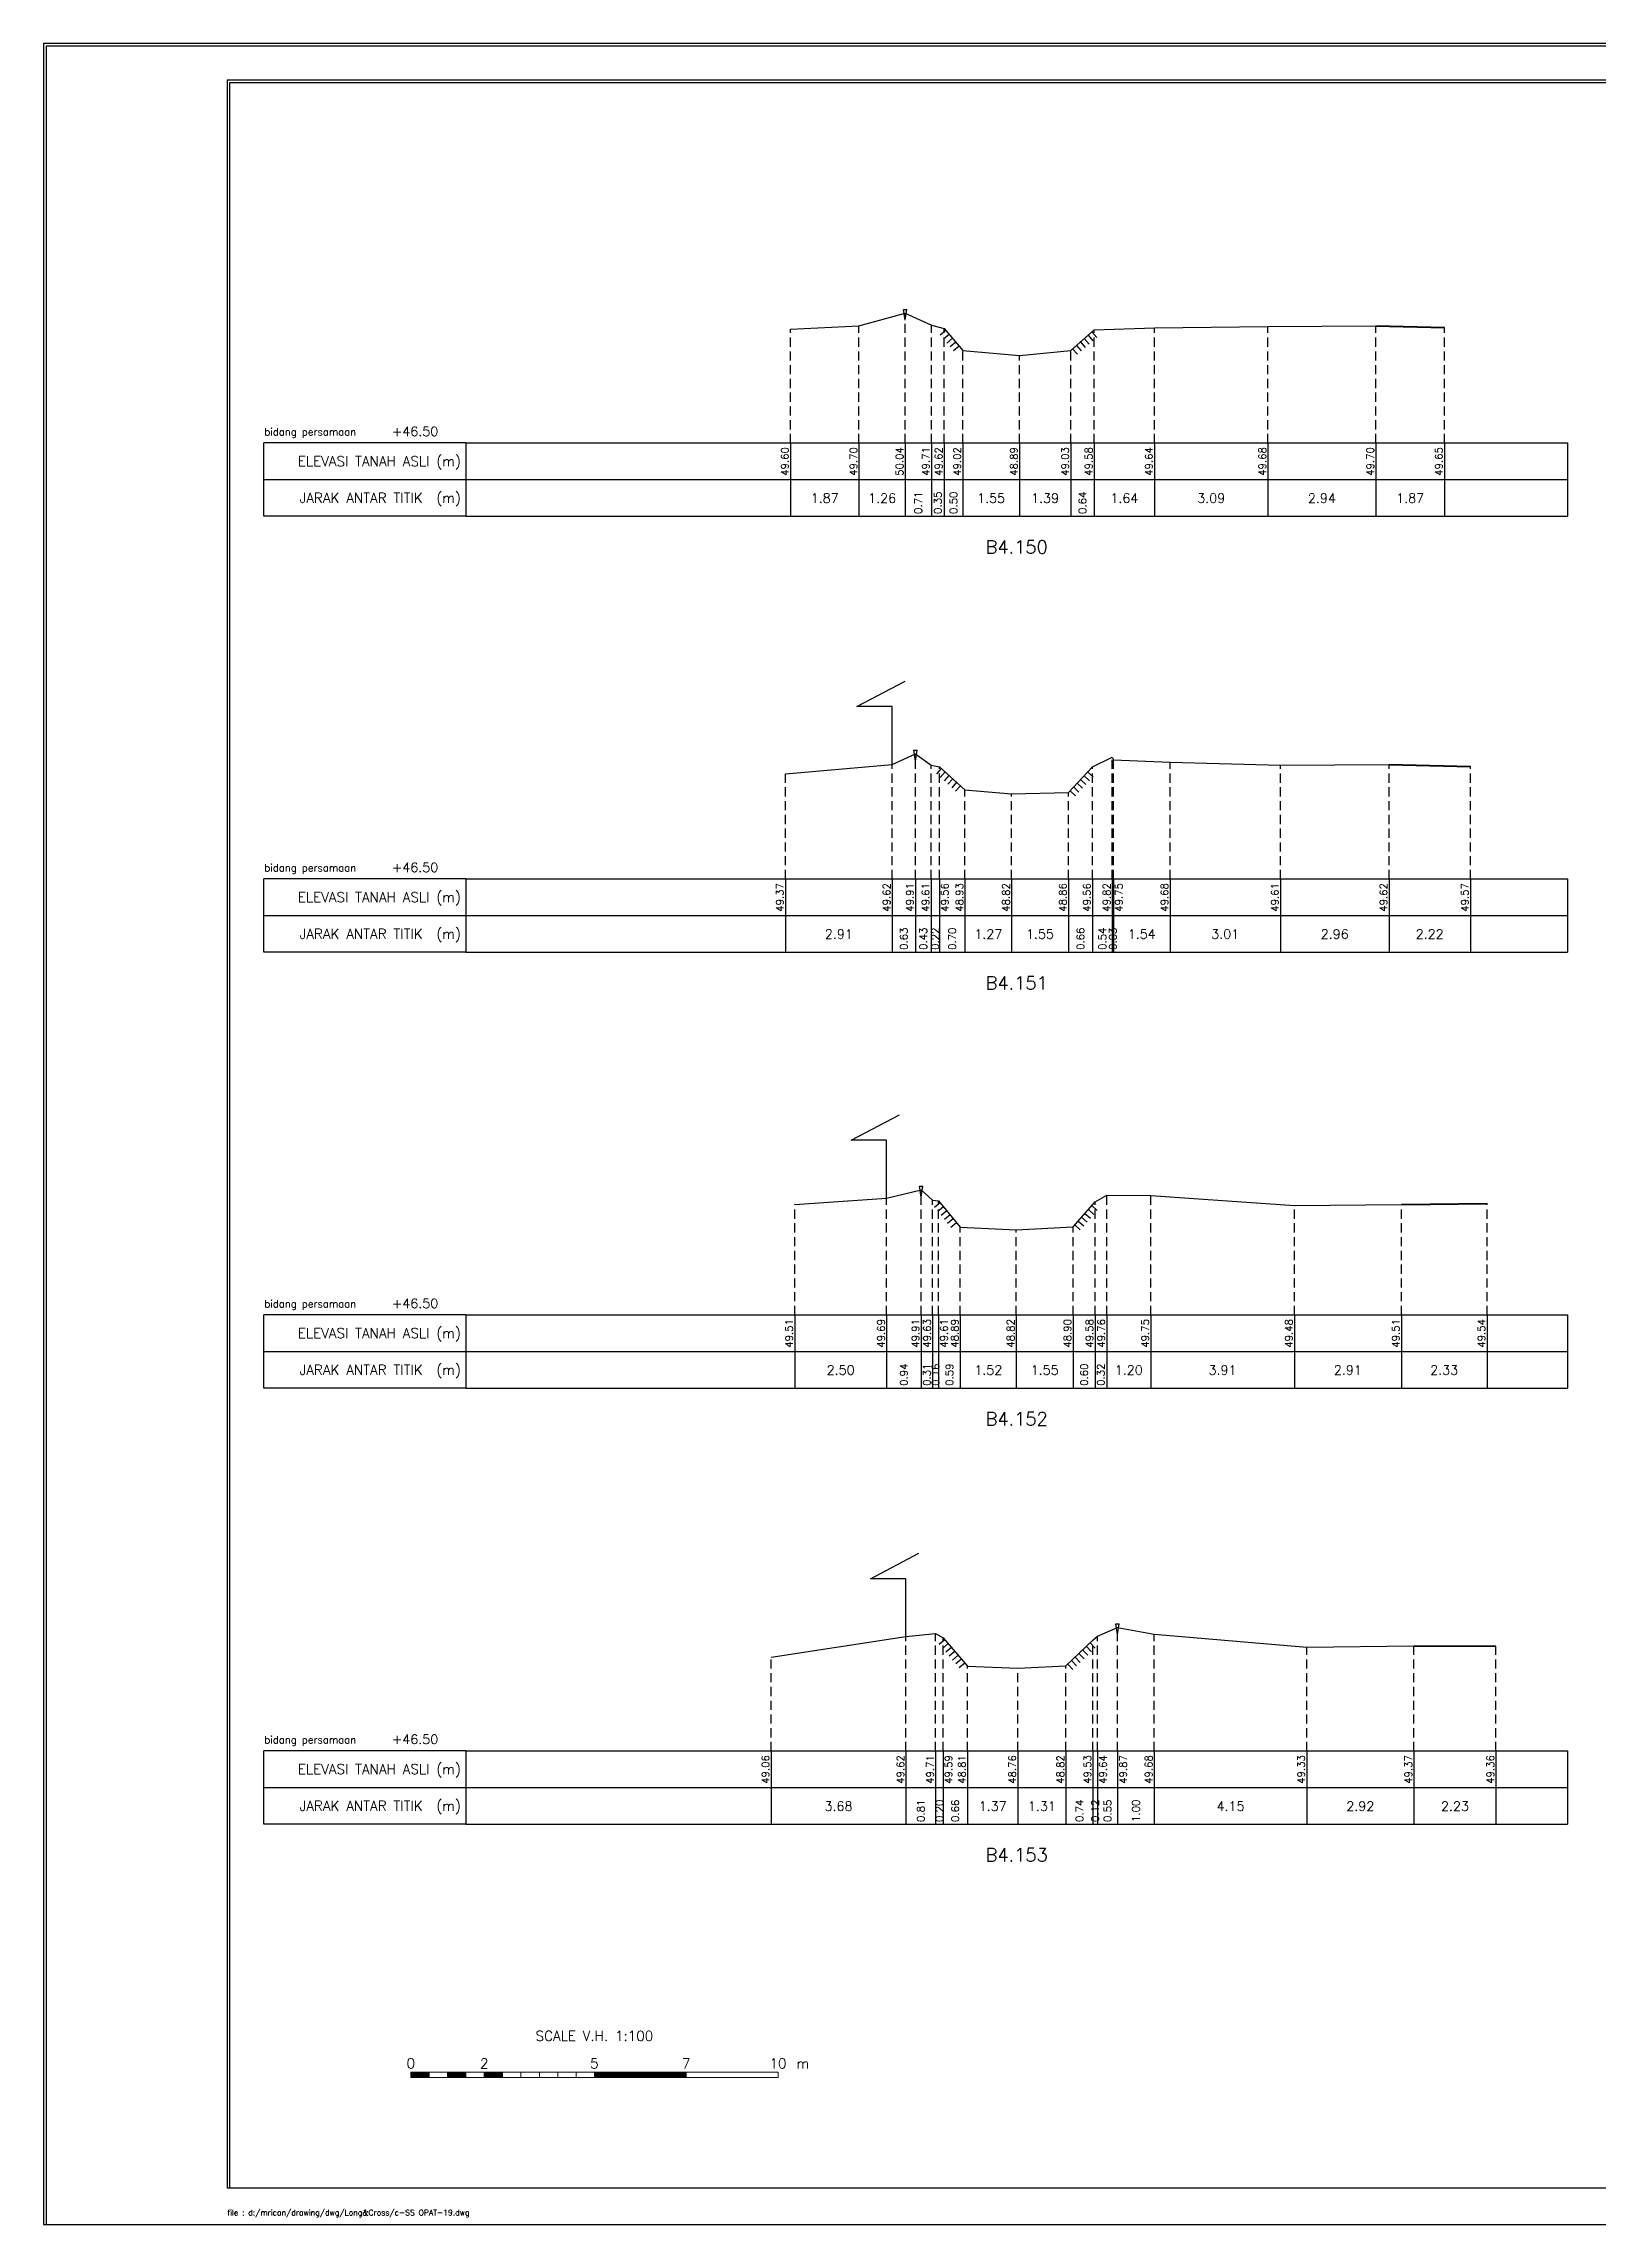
# Model space of a CAD drawing. Header units: inches. Extents: x -11 to 3175, y -842 to -783.
# Drawn here: x 1543 to 1585.3, y -842 to -782.6 of the extents above; entities that cross this region are included whole.
import ezdxf
from ezdxf.enums import TextEntityAlignment as Align

# ---------------------------------------------------------------- set-up
doc = ezdxf.new("R2010")
doc.units = ezdxf.units.IN
doc.header["$MEASUREMENT"] = 0
doc.linetypes.add('DASHED2', pattern=[0.375, 0.25, -0.125])
doc.layers.add('KOP', color=7, linetype='Continuous')
doc.layers.add('pelengkap', color=7, linetype='Continuous')
doc.styles.add('ARIAL', font='arial.ttf')
doc.styles.add('battang01', font='arial.ttf')
doc.styles.add('L100', font='simplex.shx', dxfattribs={"height": 0.254})
doc.styles.add('L140', font='simplex.shx', dxfattribs={"height": 0.356})
doc.styles.add('L60', font='simplex.shx', dxfattribs={"height": 0.152})
doc.styles.add('L80', font='simplex.shx', dxfattribs={"height": 0.203})
doc.styles.add('ROMANS-N', font='ROMANS.SHX', dxfattribs={"width": 0.8})
doc.styles.add('SONDU', font='arial.ttf')
doc.styles.get("Standard").update_dxf_attribs({"font": 'simplex.shx'})
doc.styles.add('STYLE1', font='arial.ttf', dxfattribs={"height": 0.2})

# ---------------------------------------------------------------- blocks, each defined once
blk = doc.blocks.new('kop')
at = {"layer": 'KOP'}
h = blk.add_hatch(color=3, dxfattribs=at)
h.paths.add_polyline_path([(609.87, 69.8), (591.81, 69.8), (591.81, 51.91), (609.87, 51.91)])
h.paths.add_polyline_path([(592.1, 52.25), (592.1, 69.5), (609.53, 69.5), (609.53, 52.25)], flags=16)
edge = h.paths.add_edge_path(flags=0)
edge.add_line((608.87, 52.91), (601.67, 52.91))
edge.add_ellipse((597.68, 52.92), major_axis=(2.82, 2.82), ratio=1, start_angle=314.84704, end_angle=495.15296)
edge.add_line((593.69, 52.91), (592.76, 52.91))
edge.add_line((592.76, 52.91), (592.76, 58.63))
edge.add_line((592.76, 58.63), (595.43, 58.63))
edge.add_ellipse((595.43, 63.37), major_axis=(-3.35, 3.35), ratio=1, start_angle=135, end_angle=315)
edge.add_line((595.43, 68.11), (595.43, 68.84))
edge.add_line((595.43, 68.84), (601.65, 68.84))
edge.add_line((601.65, 68.84), (601.65, 58.59))
edge.add_ellipse((604.86, 58.63), major_axis=(2.26, 2.26), ratio=1, start_angle=135.57378, end_angle=315)
edge.add_line((608.06, 58.63), (608.87, 58.63))
edge.add_line((608.87, 58.63), (608.87, 52.91))
h = blk.add_hatch(dxfattribs=at)
h.set_pattern_fill('ANSI31', color=21)
h.paths.add_polyline_path([(609.53, 69.5), (592.1, 69.5), (592.1, 52.25), (609.53, 52.25)])
edge = h.paths.add_edge_path(flags=16)
edge.add_line((608.06, 58.63), (608.87, 58.63))
edge.add_line((608.87, 58.63), (608.87, 52.91))
edge.add_line((608.87, 52.91), (601.67, 52.91))
edge.add_ellipse((597.68, 52.92), major_axis=(-2.82, 2.82), ratio=1, start_angle=224.84704, end_angle=405.15296)
edge.add_line((593.69, 52.91), (592.76, 52.91))
edge.add_line((592.76, 52.91), (592.76, 58.63))
edge.add_line((592.76, 58.63), (595.43, 58.63))
edge.add_ellipse((595.43, 63.37), major_axis=(-3.35, 3.35), ratio=1, start_angle=135, end_angle=315)
edge.add_line((595.43, 68.11), (595.43, 68.84))
edge.add_line((595.43, 68.84), (601.65, 68.84))
edge.add_line((601.65, 68.84), (601.65, 58.59))
edge.add_ellipse((604.86, 58.63), major_axis=(-2.26, 2.26), ratio=1, start_angle=45.57378, end_angle=225)
h = blk.add_hatch(color=3, dxfattribs=at)
edge = h.paths.add_edge_path()
edge.add_line((601.65, 68.84), (595.43, 68.84))
edge.add_line((595.43, 68.84), (595.43, 68.11))
edge.add_ellipse((595.43, 63.37), major_axis=(-3.35, 3.35), ratio=1, start_angle=135, end_angle=315, ccw=False)
edge.add_line((595.43, 58.63), (592.76, 58.63))
edge.add_line((592.76, 58.63), (592.76, 52.91))
edge.add_line((592.76, 52.91), (593.69, 52.91))
edge.add_ellipse((597.68, 52.92), major_axis=(-2.82, 2.82), ratio=1, start_angle=-135.15296, end_angle=45.15296, ccw=False)
edge.add_line((601.67, 52.91), (608.87, 52.91))
edge.add_line((608.87, 52.91), (608.87, 58.63))
edge.add_line((608.87, 58.63), (608.06, 58.63))
edge.add_ellipse((604.86, 58.63), major_axis=(2.26, 2.26), ratio=1, start_angle=134.42622, end_angle=315, ccw=False)
edge.add_line((601.65, 58.66), (601.65, 68.84))
h = blk.add_hatch(dxfattribs=at)
h.set_pattern_fill('ANSI31', color=41)
h.paths.add_polyline_path([(595.59, 25.44), (591.99, 25.44), (591.99, 22.12), (595.59, 22.12)])
h.paths.add_polyline_path([(594.83, 23.8), (595.49, 22.51), (594.95, 22.51), (594.37, 23.59), (594.37, 22.51), (593.85, 22.51), (593.85, 24.73), (593.24, 22.51), (592.84, 22.51), (592.12, 25.05), (592.67, 25.05), (593.03, 23.54), (593.41, 25.05), (594.37, 25.05), (594.37, 23.99), (594.89, 25.05), (595.46, 25.05)], flags=16)
at = {"color": 2}
blk.add_lwpolyline([(-49.29, -9.99), (790.69, -9.99), (790.69, 583.29), (-49.29, 583.29)], close=True, dxfattribs=at)
at = {"color": 6}
blk.add_lwpolyline([(0.65, 0), (780.7, 0), (780.7, 573.3), (0.65, 573.3)], close=True, dxfattribs=at)
at = {"layer": 'KOP', "color": 5}
for p, q in [((590.8, 70.96), (590.8, 29.98)), ((590.8, 70.96), (780.7, 70.96)), ((400.9, 29.98), (400.9, 0)), ((400.9, 29.98), (590.8, 29.98)), ((590.8, 29.98), (590.8, 0))]:
    blk.add_line(p, q, dxfattribs=at)
at = {"layer": 'KOP', "color": 3}
for p, q in [((591.81, 69.8), (609.87, 69.8)), ((591.81, 51.91), (591.81, 69.8)), ((592.1, 69.5), (609.53, 69.5)), ((592.1, 52.25), (592.1, 69.5)), ((595.43, 68.84), (595.43, 68.11)), ((595.43, 68.84), (601.65, 68.84)), ((601.65, 58.59), (601.65, 68.84)), ((609.53, 69.5), (609.53, 52.25)), ((609.87, 69.8), (609.87, 51.91)), ((592.76, 52.91), (592.76, 58.63)), ((595.43, 58.63), (592.76, 58.63)), ((608.87, 58.63), (608.06, 58.63)), ((608.87, 58.63), (608.87, 52.91)), ((609.87, 51.91), (591.81, 51.91)), ((609.53, 52.25), (592.1, 52.25)), ((593.69, 52.91), (592.76, 52.91)), ((608.87, 52.91), (601.67, 52.91)), ((720.73, 43.98), (780.7, 43.98)), ((720.73, 36.98), (780.7, 36.98)), ((415.9, 29.98), (415.9, 0)), ((430.89, 29.98), (430.89, 0)), ((545.83, 29.98), (545.83, 0)), ((560.82, 29.98), (560.82, 0)), ((575.81, 29.98), (575.81, 0)), ((655.77, 29.98), (655.77, 11.99)), ((675.76, 29.98), (675.76, 0)), ((705.74, 29.98), (705.74, 0)), ((400.9, 24.99), (590.8, 24.99)), ((655.77, 23.99), (720.73, 23.99)), ((720.73, 23.99), (780.7, 23.99)), ((400.9, 19.99), (590.8, 19.99)), ((655.77, 17.99), (720.73, 17.99)), ((720.73, 17.99), (780.7, 17.99)), ((740.72, 17.99), (740.72, 0)), ((400.9, 14.99), (590.8, 14.99)), ((590.8, 6), (720.73, 6))]:
    blk.add_line(p, q, dxfattribs=at)
at = {"layer": 'KOP', "color": 4}
for p, q in [((610.79, 70.96), (610.79, 50.97)), ((720.73, 70.96), (720.73, 0)), ((590.8, 50.97), (720.73, 50.97)), ((720.73, 50.97), (780.7, 50.97)), ((590.8, 29.98), (720.73, 29.98)), ((720.73, 29.98), (780.7, 29.98)), ((590.8, 11.99), (720.73, 11.99))]:
    blk.add_line(p, q, dxfattribs=at)
at = {"layer": 'KOP', "color": 41}
blk.add_line((595.59, 22.12), (591.99, 22.12), dxfattribs=at)
for points in [[(591.99, 25.44), (595.59, 25.44)], [(592.12, 25.05), (592.67, 25.05)], [(592.12, 25.05), (592.84, 22.51)], [(592.2, 25.44), (592.42, 25.44)], [(592.63, 25.44), (592.84, 25.44)], [(592.67, 25.05), (593.03, 23.54), (593.41, 25.05)], [(593.05, 25.44), (593.26, 25.44)], [(593.24, 22.51), (593.85, 24.73)], [(593.41, 25.05), (594.37, 25.05)], [(593.48, 25.44), (593.69, 25.44)], [(593.85, 22.51), (593.85, 24.73)], [(593.9, 25.44), (594.11, 25.44)], [(594.32, 25.44), (594.53, 25.44)], [(594.37, 25.05), (594.37, 23.99)], [(594.37, 23.99), (594.89, 25.05)], [(594.75, 25.44), (594.96, 25.44)], [(594.83, 23.8), (595.46, 25.05)], [(594.83, 23.8), (595.49, 22.51)], [(594.89, 25.05), (595.46, 25.05)], [(595.17, 25.44), (595.38, 25.44)], [(592.84, 22.51), (593.24, 22.51)], [(593.85, 22.51), (594.37, 22.51)], [(594.95, 22.51), (594.37, 23.59)], [(594.37, 23.59), (594.37, 22.51)], [(594.95, 22.51), (595.49, 22.51)]]:
    blk.add_lwpolyline(points, dxfattribs=at)
at = {"layer": 'KOP', "color": 42}
for points in [[(592.2, 29.11), (592.2, 25.44)], [(592.54, 29.11), (592.54, 25.44)], [(592.96, 29.11), (592.96, 25.44)], [(593.38, 29.11), (593.38, 25.44)], [(593.81, 29.11), (593.81, 25.44)], [(594.23, 29.11), (594.23, 25.44)], [(594.65, 29.11), (594.65, 25.44)], [(595.08, 29.11), (595.08, 25.44)], [(595.5, 29.11), (595.5, 25.44)]]:
    blk.add_lwpolyline(points, dxfattribs=at)
at = {"layer": 'KOP', "color": 3}
for centre, major_axis, start_param, end_param in [((595.43, 63.37), (-3.35, 3.35), 2.356194, 5.497787), ((597.68, 52.92), (-2.82, 2.82), 3.924321, 7.071253), ((604.86, 58.63), (-2.26, 2.26), 0.785398, 3.926991)]:
    blk.add_ellipse(centre, major_axis=major_axis, ratio=1, start_param=start_param, end_param=end_param, dxfattribs=at)
at = {"layer": 'KOP', "color": 5, "style": 'SONDU'}
for s, height, width, p, p2 in [('MINISTRY OF PUBLIC WORKS AND HOUSING', 3.4982, 0.971049, (612.49, 65.4), (715.58, 65.4)), ('DIRECTORATE GENERAL OF WATER RESOURCES', 2.7485, 1.100714, (612.33, 60.62), (715.42, 60.62)), ('DIRECTORATE OF IRRIGATION AND LOWLAND', 1.9989, 1.638753, (612.52, 56.15), (715.75, 56.15))]:
    blk.add_text(s, height=height, dxfattribs=dict(at, width=width)).set_placement(p, p2, align=Align.FIT)
at = {"layer": 'KOP', "color": 3, "style": 'ROMANS-N', "width": 1.832261}
blk.add_text('Jalan Pattimura No. 20 Kebayoran Baru, Jakarta Selatan', height=1.2493, dxfattribs=at).set_placement((612.79, 53.07), (715.58, 53.07), align=Align.FIT)
at = {"layer": 'KOP', "color": 5, "style": 'ARIAL'}
blk.add_text('Subject:', height=3.252, dxfattribs=at).set_placement((593.75, 45.87))
at = {"layer": 'KOP', "color": 3}
for s, height, style, p in [('Scheme', 1.999, 'battang01', (722.75, 46.66)), (':', 2, 'battang01', (740.37, 46.56)), ('D.I MRICAN', 1.999, 'battang01', (742.66, 46.66)), ('District', 1.999, 'battang01', (722.68, 39.97)), ('KEDIRI', 1.999, 'battang01', (742.66, 39.66)), (':', 2, 'battang01', (740.38, 39.87)), ('Province', 1.999, 'battang01', (722.75, 32.66)), (':', 2, 'battang01', (740.37, 32.57)), ('EAST JAVA', 1.999, 'battang01', (742.66, 32.66)), ('Prepared by', 1.9989, 'battang01', (657.14, 25.79)), ('No. of Sheet ', 1.9989, 'battang01', (722.52, 26.68)), (':', 2, 'battang01', (740.38, 25.62)), ('in joint venture with:', 1.2493, 'SONDU', (597.56, 21.07)), ('Checked by', 1.999, 'battang01', (657.14, 19.79)), ('Register', 1.999, 'battang01', (722.52, 20.02)), (':', 2, 'battang01', (740.36, 19.92)), ('Team Leader', 1.9989, 'battang01', (657.14, 13.79)), ('Yoo, Kang-Keun', 1.9989, 'battang01', (677.26, 13.79)), ('Date :', 1.999, 'battang01', (722.52, 13.49)), ('No. of Contract :', 1.9989, 'battang01', (743.52, 13.49)), ('No.', 2, 'STYLE1', (404.73, 6.99)), ('Date', 2, 'STYLE1', (417.78, 6.99)), ('Revised', 2, 'STYLE1', (483.04, 7.17)), ('Drawn', 2, 'STYLE1', (550.92, 7.18)), ('Checked', 2, 'STYLE1', (562.62, 7.11)), ('Approv.', 2, 'STYLE1', (578.86, 7.21)), ('Acknowledge by', 1.9989, 'battang01', (592.18, 7.8)), (':', 2, 'battang01', (612.76, 7.81)), ('Approved by', 1.9989, 'battang01', (592.18, 1.8)), (':', 2, 'battang01', (612.81, 1.77)), ('Directorate of Irrigations and Lowlands', 1.9989, 'battang01', (614.08, 1.59))]:
    blk.add_text(s, height=height, dxfattribs=dict(at, style=style)).set_placement(p)
at = {"layer": 'KOP', "color": 6, "style": 'SONDU'}
blk.add_text('PT. VIRAMA KARYA (Persero)', height=2.5809, dxfattribs=at).set_placement((597.36, 26.15))
at = {"layer": 'KOP', "color": 42, "style": 'SONDU'}
blk.add_text('VIRAMA', height=0.942, dxfattribs=at).set_placement((591.3, 21.04))
at = {"layer": 'KOP', "color": 4, "style": 'SONDU'}
for s, p in [('Korean Rural Community Corporation', (592.02, 18.86)), ('PT. Wiratman', (592.02, 16.86)), ('PT. Terasis Erojaya', (591.94, 12.59)), ('PT. Tuah Agung Anugrah', (592, 14.73))]:
    blk.add_text(s, height=1.4992, dxfattribs=at).set_placement(p)
at = {"layer": 'KOP', "color": 3, "insert": (719.86, 60.77), "char_height": 2.4987, "width": 61.4394, "attachment_point": 4, "style": 'SONDU'}
blk.add_mtext('\\pi1.9124;Project Preparation Consultant (PPC)\\P\\pi3.0493;Firm For Develompent of the Mrican \\P\\pi7.7731;Irrigation System In East Java', dxfattribs=at)
at = {"layer": 'KOP', "color": 2, "insert": (597.57, 24.25), "char_height": 0.9995, "width": 48.7181, "attachment_point": 1, "style": 'SONDU'}
blk.add_mtext('Jl. Hang Tuah Raya No.26, Kebayoran Baru Jakarta Selatan 12120 Indonesia', dxfattribs=at)
blk = doc.blocks.new('*X6')
at = {"color": 0}
for p, q in [((20000, 6250), (25000, 6250)), ((20000, 6200), (25000, 6200)), ((20000, 6150), (25000, 6150)), ((20000, 6100), (25000, 6100)), ((20000, 6050), (25000, 6050))]:
    blk.add_line(p, q, dxfattribs=at)
blk = doc.blocks.new('*X5')
at = {"color": 0}
for p, q in [((14000, 6250), (15000, 6250)), ((14000, 6200), (15000, 6200)), ((14000, 6150), (15000, 6150)), ((14000, 6100), (15000, 6100)), ((14000, 6050), (15000, 6050))]:
    blk.add_line(p, q, dxfattribs=at)
blk = doc.blocks.new('*X3')
at = {"color": 0}
for p, q in [((10000, 6250), (11000, 6250)), ((10000, 6200), (11000, 6200)), ((10000, 6150), (11000, 6150)), ((10000, 6100), (11000, 6100)), ((10000, 6050), (11000, 6050))]:
    blk.add_line(p, q, dxfattribs=at)
blk = doc.blocks.new('*X4')
at = {"color": 0}
for p, q in [((12000, 6250), (13000, 6250)), ((12000, 6200), (13000, 6200)), ((12000, 6150), (13000, 6150)), ((12000, 6100), (13000, 6100)), ((12000, 6050), (13000, 6050))]:
    blk.add_line(p, q, dxfattribs=at)
blk = doc.blocks.new('c100')
at = {"color": 2}
blk.add_lwpolyline([(-5, -1), (79.1, -1), (79.1, 58.4), (-5, 58.4)], close=True, dxfattribs=at)
at = {"color": 6}
blk.add_lwpolyline([(0, 0), (78.1, 0), (78.1, 57.4), (0, 57.4)], close=True, dxfattribs=at)
at = {"color": 3, "lineweight": 0}
for points in [[(5, 3), (5.5, 3), (5.5, 3.15), (5, 3.15)], [(5.5, 3), (6, 3), (6, 3.15), (5.5, 3.15)], [(6, 3), (6.5, 3), (6.5, 3.15), (6, 3.15)], [(6.5, 3), (7, 3), (7, 3.15), (6.5, 3.15)], [(7, 3), (7.5, 3), (7.5, 3.15), (7, 3.15)], [(7.5, 3), (8, 3), (8, 3.15), (7.5, 3.15)], [(8, 3), (8.5, 3), (8.5, 3.15), (8, 3.15)], [(8.5, 3), (9, 3), (9, 3.15), (8.5, 3.15)], [(9, 3), (9.5, 3), (9.5, 3.15), (9, 3.15)], [(9.5, 3), (10, 3), (10, 3.15), (9.5, 3.15)], [(10, 3), (12.5, 3), (12.5, 3.15), (10, 3.15)], [(12.5, 3), (15, 3), (15, 3.15), (12.5, 3.15)]]:
    blk.add_lwpolyline(points, close=True, dxfattribs=at)
at = {"color": 1, "lineweight": 0, "xscale": 0.0005, "yscale": 0.0005, "zscale": 0.0005}
for name in ['*X3', '*X4', '*X5', '*X6']:
    blk.add_blockref(name, (0, 0), dxfattribs=at)
at = {"color": 3}
for s, p in [('SCALE V.H. 1:100', (10, 4)), ('0', (5, 3.25)), ('2', (7, 3.25)), ('5', (10, 3.25)), ('7', (12.5, 3.25)), ('10', (15, 3.25))]:
    blk.add_text(s, height=0.27, dxfattribs=at).set_placement(p, align=Align.CENTER)
blk.add_text('m', height=0.27, dxfattribs=at).set_placement((15.5, 3.25))
blk = doc.blocks.new('das2')
at = {"color": 5, "linetype": 'Continuous'}
for q in [(0, 1), (17.75, 1)]:
    blk.add_line((2.75, 1), q, dxfattribs=at)
at = {"color": 3, "linetype": 'Continuous'}
for p, q in [((2.75, 1), (2.75, 0)), ((17.75, 1), (17.75, 0)), ((0, 0.5), (17.75, 0.5)), ((2.75, 0), (0, 0)), ((2.75, 0), (17.75, 0))]:
    blk.add_line(p, q, dxfattribs=at)
blk.add_lwpolyline([(0, 0), (0, 1)], dxfattribs=at)
blk.add_text('bidang persamaan', height=0.1, dxfattribs=at).set_placement((0.005, 1.1))
at = {"color": 5, "linetype": 'Continuous'}
for s, p in [('ELEVASI TANAH ASLI (m)', (2.683, 0.683)), ('JARAK ANTAR TITIK  (m)', (2.683, 0.183))]:
    blk.add_text(s, height=0.135, dxfattribs=at).set_placement(p, align=Align.RIGHT)
blk = doc.blocks.new('gbrpatok')
at = {"color": 2, "linetype": 'Continuous'}
for p, q in [((-0.00045, 0.00096), (0.00045, 0.00096)), ((0, -0.00196), (-0.00045, 0.00096)), ((0, -0.00196), (0.00045, 0.00096))]:
    blk.add_line(p, q, dxfattribs=at)
blk = doc.blocks.new('rumahka')
at = {"color": 3, "linetype": 'Continuous'}
blk.add_lwpolyline([(0, 0), (0, 0.01576), (-0.00962, 0.01576), (0.0035, 0.02271)], dxfattribs=at)

msp = doc.modelspace()

# ---------------------------------------------------------------- linework, layer by layer
at = {"color": 2, "linetype": 'Continuous', "lineweight": -3}
for p, q in [((1565.205, -790.287), (1566.463, -789.938)), ((1566.463, -789.938), (1567.177, -790.269)), ((1563.337, -790.379), (1565.205, -790.287)), ((1567.177, -790.269), (1567.526, -790.359)), ((1567.526, -790.359), (1568.03, -790.958)), ((1570.97, -790.957), (1571.612, -790.398)), ((1571.612, -790.398), (1573.253, -790.345)), ((1573.253, -790.345), (1576.341, -790.304)), ((1576.341, -790.304), (1579.282, -790.283)), ((1579.282, -790.283), (1581.148, -790.328)), ((1568.03, -790.958), (1569.575, -791.094)), ((1569.575, -791.094), (1570.97, -790.957)), ((1563.202, -802.487), (1566.109, -802.236)), ((1566.109, -802.236), (1566.742, -801.945)), ((1566.742, -801.945), (1567.17, -802.251)), ((1567.17, -802.251), (1567.395, -802.298)), ((1567.395, -802.298), (1568.092, -802.928)), ((1570.907, -803.002), (1571.564, -802.295)), ((1571.564, -802.295), (1572.102, -802.039)), ((1572.102, -802.039), (1572.136, -802.112)), ((1572.136, -802.112), (1573.675, -802.175)), ((1573.675, -802.175), (1576.683, -802.251)), ((1576.683, -802.251), (1579.639, -802.238)), ((1579.639, -802.238), (1581.856, -802.287)), ((1568.092, -802.928), (1569.36, -803.036)), ((1569.36, -803.036), (1570.907, -803.002)), ((1563.454, -814.22), (1565.957, -814.047)), ((1565.957, -814.047), (1566.896, -813.821)), ((1566.896, -813.821), (1567.21, -814.1)), ((1567.21, -814.1), (1567.371, -814.122)), ((1567.371, -814.122), (1567.964, -814.839)), ((1571.035, -814.828), (1571.635, -814.151)), ((1571.635, -814.151), (1571.953, -813.97)), ((1571.953, -813.97), (1573.151, -813.979)), ((1573.151, -813.979), (1577.064, -814.249)), ((1577.064, -814.249), (1579.976, -814.223)), ((1579.976, -814.223), (1582.308, -814.189)), ((1567.964, -814.839), (1569.487, -814.909)), ((1569.487, -814.909), (1571.035, -814.828)), ((1562.809, -826.552), (1566.485, -825.99)), ((1566.485, -825.99), (1567.293, -825.904)), ((1567.293, -825.904), (1567.497, -826.02)), ((1567.497, -826.02), (1568.158, -826.796)), ((1570.841, -826.789), (1571.577, -826.083)), ((1571.577, -826.083), (1571.701, -825.975)), ((1571.701, -825.975), (1572.249, -825.738)), ((1572.249, -825.738), (1573.247, -825.926)), ((1573.247, -825.926), (1577.398, -826.281)), ((1577.398, -826.281), (1580.319, -826.238)), ((1580.319, -826.238), (1582.552, -826.252)), ((1568.158, -826.796), (1569.531, -826.847)), ((1569.531, -826.847), (1570.841, -826.789))]:
    msp.add_line(p, q, dxfattribs=at)
at = {"color": 1, "linetype": 'DASHED2', "lineweight": -3}
for p, q in [((1566.463, -793.482), (1566.463, -789.938)), ((1563.337, -793.482), (1563.337, -790.379)), ((1565.205, -793.482), (1565.205, -790.287)), ((1567.177, -793.482), (1567.177, -790.269)), ((1567.526, -793.482), (1567.526, -790.359)), ((1571.612, -793.482), (1571.612, -790.398)), ((1573.253, -793.482), (1573.253, -790.345)), ((1576.341, -793.482), (1576.341, -790.304)), ((1579.282, -793.482), (1579.282, -790.283)), ((1581.148, -793.482), (1581.148, -790.328)), ((1568.03, -793.482), (1568.03, -790.958)), ((1569.575, -793.482), (1569.575, -791.094)), ((1570.97, -793.482), (1570.97, -790.957)), ((1563.202, -805.357), (1563.202, -802.487)), ((1566.109, -805.357), (1566.109, -802.236)), ((1566.742, -805.357), (1566.742, -801.945)), ((1567.17, -805.357), (1567.17, -802.251)), ((1567.395, -805.357), (1567.395, -802.298)), ((1571.564, -805.357), (1571.564, -802.295)), ((1572.102, -805.357), (1572.102, -802.039)), ((1572.136, -805.357), (1572.136, -802.112)), ((1573.675, -805.357), (1573.675, -802.175)), ((1576.683, -805.357), (1576.683, -802.251)), ((1579.639, -805.357), (1579.639, -802.238)), ((1581.856, -805.357), (1581.856, -802.287)), ((1568.092, -805.357), (1568.092, -802.928)), ((1569.36, -805.357), (1569.36, -803.036)), ((1570.907, -805.357), (1570.907, -803.002)), ((1563.454, -817.232), (1563.454, -814.22)), ((1565.957, -817.232), (1565.957, -814.047)), ((1566.896, -817.232), (1566.896, -813.821)), ((1567.21, -817.232), (1567.21, -814.1)), ((1567.371, -817.232), (1567.371, -814.122)), ((1571.635, -817.232), (1571.635, -814.151)), ((1571.953, -817.232), (1571.953, -813.97)), ((1573.151, -817.232), (1573.151, -813.979)), ((1577.064, -817.232), (1577.064, -814.249)), ((1579.976, -817.232), (1579.976, -814.223)), ((1582.308, -817.232), (1582.308, -814.189)), ((1567.964, -817.232), (1567.964, -814.839)), ((1569.487, -817.232), (1569.487, -814.909)), ((1571.035, -817.232), (1571.035, -814.828)), ((1566.485, -829.11), (1566.485, -825.99)), ((1567.293, -829.11), (1567.293, -825.904)), ((1567.497, -829.11), (1567.497, -826.02)), ((1571.577, -829.11), (1571.577, -826.083)), ((1571.701, -829.11), (1571.701, -825.975)), ((1572.249, -829.11), (1572.249, -825.738)), ((1573.247, -829.11), (1573.247, -825.926)), ((1580.319, -829.11), (1580.319, -826.238)), ((1582.552, -829.11), (1582.552, -826.252)), ((1562.809, -829.11), (1562.809, -826.552)), ((1568.158, -829.11), (1568.158, -826.796)), ((1569.531, -829.11), (1569.531, -826.847)), ((1570.841, -829.11), (1570.841, -826.789)), ((1577.398, -829.11), (1577.398, -826.281))]:
    msp.add_line(p, q, dxfattribs=at)
at = {"color": 1, "linetype": 'Continuous', "lineweight": -3}
for p, q in [((1563.337, -793.482), (1563.337, -795.482)), ((1565.205, -793.482), (1565.205, -795.482)), ((1566.463, -793.482), (1566.463, -795.482)), ((1567.177, -793.482), (1567.177, -795.482)), ((1567.526, -793.482), (1567.526, -795.482)), ((1568.03, -793.482), (1568.03, -795.482)), ((1569.575, -793.482), (1569.575, -795.482)), ((1570.97, -793.482), (1570.97, -795.482)), ((1571.612, -793.482), (1571.612, -795.482)), ((1573.253, -793.482), (1573.253, -795.482)), ((1576.341, -793.482), (1576.341, -795.482)), ((1579.282, -793.482), (1579.282, -795.482)), ((1581.148, -793.482), (1581.148, -795.482)), ((1563.202, -805.357), (1563.202, -807.357)), ((1566.109, -805.357), (1566.109, -807.357)), ((1566.742, -805.357), (1566.742, -807.357)), ((1567.17, -805.357), (1567.17, -807.357)), ((1567.395, -805.357), (1567.395, -807.357)), ((1568.092, -805.357), (1568.092, -807.357)), ((1569.36, -805.357), (1569.36, -807.357)), ((1570.907, -805.357), (1570.907, -807.357)), ((1571.564, -805.357), (1571.564, -807.357)), ((1572.102, -805.357), (1572.102, -807.357)), ((1572.136, -805.357), (1572.136, -807.357)), ((1573.675, -805.357), (1573.675, -807.357)), ((1576.683, -805.357), (1576.683, -807.357)), ((1579.639, -805.357), (1579.639, -807.357)), ((1581.856, -805.357), (1581.856, -807.357)), ((1563.454, -817.232), (1563.454, -819.232)), ((1565.957, -817.232), (1565.957, -819.232)), ((1566.896, -817.232), (1566.896, -819.232)), ((1567.21, -817.232), (1567.21, -819.232)), ((1567.371, -817.232), (1567.371, -819.232)), ((1567.964, -817.232), (1567.964, -819.232)), ((1569.487, -817.232), (1569.487, -819.232)), ((1571.035, -817.232), (1571.035, -819.232)), ((1571.635, -817.232), (1571.635, -819.232)), ((1571.953, -817.232), (1571.953, -819.232)), ((1573.151, -817.232), (1573.151, -819.232)), ((1577.064, -817.232), (1577.064, -819.232)), ((1579.976, -817.232), (1579.976, -819.232)), ((1582.308, -817.232), (1582.308, -819.232)), ((1562.809, -829.11), (1562.809, -831.11)), ((1566.485, -829.11), (1566.485, -831.11)), ((1567.293, -829.11), (1567.293, -831.11)), ((1567.497, -829.11), (1567.497, -831.11)), ((1568.158, -829.11), (1568.158, -831.11)), ((1569.531, -829.11), (1569.531, -831.11)), ((1570.841, -829.11), (1570.841, -831.11)), ((1571.577, -829.11), (1571.577, -831.11)), ((1571.701, -829.11), (1571.701, -831.11)), ((1572.249, -829.11), (1572.249, -831.11)), ((1573.247, -829.11), (1573.247, -831.11)), ((1577.398, -829.11), (1577.398, -831.11)), ((1580.319, -829.11), (1580.319, -831.11)), ((1582.552, -829.11), (1582.552, -831.11))]:
    msp.add_line(p, q, dxfattribs=at)
at = {"layer": 'pelengkap', "color": 1, "linetype": 'Continuous', "lineweight": -3}
for p, q in [((1567.571, -790.413), (1567.418, -790.541)), ((1567.661, -790.52), (1567.508, -790.649)), ((1571.445, -790.543), (1571.576, -790.694)), ((1571.55, -790.452), (1571.682, -790.602)), ((1567.751, -790.627), (1567.598, -790.756)), ((1567.841, -790.734), (1567.688, -790.863)), ((1567.931, -790.841), (1567.778, -790.97)), ((1571.022, -790.911), (1571.154, -791.062)), ((1571.128, -790.819), (1571.259, -790.97)), ((1571.234, -790.727), (1571.365, -790.878)), ((1571.339, -790.635), (1571.47, -790.786)), ((1567.447, -802.345), (1567.313, -802.494)), ((1567.551, -802.439), (1567.417, -802.587)), ((1571.431, -802.438), (1571.578, -802.574)), ((1567.655, -802.533), (1567.521, -802.681)), ((1567.759, -802.627), (1567.625, -802.775)), ((1567.863, -802.721), (1567.729, -802.869)), ((1567.967, -802.815), (1567.833, -802.963)), ((1570.955, -802.951), (1571.101, -803.087)), ((1571.05, -802.848), (1571.196, -802.985)), ((1571.145, -802.746), (1571.292, -802.882)), ((1571.24, -802.643), (1571.387, -802.779)), ((1571.336, -802.541), (1571.482, -802.677)), ((1567.416, -814.176), (1567.262, -814.304)), ((1567.505, -814.284), (1567.351, -814.412)), ((1571.453, -814.357), (1571.602, -814.49)), ((1571.546, -814.252), (1571.695, -814.385)), ((1567.595, -814.392), (1567.44, -814.519)), ((1567.684, -814.5), (1567.53, -814.627)), ((1567.773, -814.608), (1567.619, -814.735)), ((1567.862, -814.716), (1567.708, -814.843)), ((1571.081, -814.776), (1571.231, -814.909)), ((1571.174, -814.671), (1571.324, -814.804)), ((1571.267, -814.566), (1571.417, -814.699)), ((1571.36, -814.462), (1571.51, -814.594)), ((1567.542, -826.074), (1567.39, -826.204)), ((1567.633, -826.18), (1567.481, -826.31)), ((1571.498, -826.16), (1571.636, -826.304)), ((1567.724, -826.287), (1567.572, -826.417)), ((1567.815, -826.393), (1567.662, -826.523)), ((1567.905, -826.5), (1567.753, -826.63)), ((1567.996, -826.606), (1567.844, -826.736)), ((1568.087, -826.713), (1567.935, -826.843)), ((1570.891, -826.741), (1571.03, -826.885)), ((1570.992, -826.644), (1571.131, -826.789)), ((1571.093, -826.547), (1571.232, -826.692)), ((1571.194, -826.45), (1571.333, -826.595)), ((1571.296, -826.353), (1571.434, -826.498)), ((1571.397, -826.257), (1571.535, -826.401))]:
    msp.add_line(p, q, dxfattribs=at)
at = {"layer": 'pelengkap', "color": 8, "linetype": 'Continuous', "lineweight": 60}
for p, q in [((1579.282, -790.283), (1581.148, -790.328)), ((1579.639, -802.238), (1581.856, -802.287)), ((1579.976, -814.223), (1582.308, -814.189)), ((1580.319, -826.238), (1582.552, -826.252))]:
    msp.add_line(p, q, dxfattribs=at)

# ---------------------------------------------------------------- block references
at = {"color": 2, "linetype": 'Continuous', "lineweight": -3}
msp.add_blockref('c100', (1548, -841), dxfattribs=at)
for name, p, xscale, yscale, zscale in [('kop', (1548, -841), 0.1, 0.1, 0.1), ('das2', (1549, -795.475), 2, 2, 2), ('das2', (1549, -807.35), 2, 2, 2), ('das2', (1549, -819.225), 2, 2, 2), ('das2', (1549, -831.1), 2, 2, 2)]:
    msp.add_blockref(name, p, dxfattribs=dict(at, xscale=xscale, yscale=yscale, zscale=zscale))
at = {"color": 1, "linetype": 'Continuous', "lineweight": -3, "xscale": 100, "yscale": 100, "zscale": 100}
for p in [(1566.463, -789.938), (1566.742, -801.945), (1566.896, -813.821), (1572.249, -825.738)]:
    msp.add_blockref('gbrpatok', p, dxfattribs=at)
at = {"layer": 'pelengkap', "color": 1, "linetype": 'Continuous', "lineweight": -3, "xscale": 100, "yscale": 100, "zscale": 100}
for p in [(1566.109, -802.236), (1565.957, -814.047), (1566.485, -825.99)]:
    msp.add_blockref('rumahka', p, dxfattribs=at)

# ---------------------------------------------------------------- texts
at = {"color": 3, "linetype": 'Continuous', "lineweight": -3, "style": 'L100'}
for s, p in [('+46.50', (1553.116, -793.29)), ('1.87', (1564.271, -795.107)), ('1.26', (1565.834, -795.107)), ('1.55', (1568.802, -795.107)), ('1.39', (1570.272, -795.107)), ('1.64', (1572.432, -795.107)), ('3.09', (1574.797, -795.107)), ('2.94', (1577.811, -795.107)), ('1.87', (1580.215, -795.107)), ('+46.50', (1553.116, -805.165)), ('2.91', (1564.656, -806.982)), ('1.27', (1568.726, -806.982)), ('1.55', (1570.133, -806.982)), ('1.54', (1572.905, -806.982)), ('3.01', (1575.179, -806.982)), ('2.96', (1578.161, -806.982)), ('2.22', (1580.747, -806.982)), ('+46.50', (1553.116, -817.04)), ('2.50', (1564.706, -818.857)), ('1.52', (1568.726, -818.857)), ('1.55', (1570.261, -818.857)), ('1.20', (1572.552, -818.857)), ('3.91', (1575.107, -818.857)), ('2.91', (1578.52, -818.857)), ('2.33', (1581.142, -818.857)), ('+46.50', (1553.116, -828.915)), ('3.68', (1564.647, -830.735)), ('1.37', (1568.845, -830.735)), ('1.31', (1570.186, -830.735)), ('4.15', (1575.322, -830.735)), ('2.92', (1578.858, -830.735)), ('2.23', (1581.435, -830.735))]:
    msp.add_text(s, height=0.254, dxfattribs=at).set_placement(p, align=Align.CENTER)
at = {"color": 3, "linetype": 'Continuous', "lineweight": -3, "style": 'L80'}
for s, p in [('49.60', (1563.286, -793.982)), ('49.70', (1565.155, -793.982)), ('50.04', (1566.413, -793.982)), ('49.71', (1567.127, -793.982)), ('49.62', (1567.476, -793.982)), ('49.02', (1567.979, -793.982)), ('48.89', (1569.525, -793.982)), ('49.03', (1570.919, -793.982)), ('49.58', (1571.562, -793.982)), ('49.64', (1573.202, -793.982)), ('49.68', (1576.291, -793.982)), ('49.70', (1579.231, -793.982)), ('49.65', (1581.097, -793.982)), ('49.37', (1563.152, -805.857)), ('49.62', (1566.059, -805.857)), ('49.91', (1566.692, -805.857)), ('49.61', (1567.12, -805.857)), ('49.56', (1567.645, -805.857)), ('48.93', (1568.042, -805.857)), ('48.82', (1569.309, -805.857)), ('48.86', (1570.857, -805.857)), ('49.56', (1571.514, -805.857)), ('49.82', (1572.052, -805.857)), ('49.75', (1572.385, -805.857)), ('49.68', (1573.625, -805.857)), ('49.61', (1576.633, -805.857)), ('49.62', (1579.588, -805.857)), ('49.57', (1581.806, -805.857)), ('49.51', (1563.403, -817.732)), ('49.69', (1565.907, -817.732)), ('49.91', (1566.846, -817.732)), ('49.63', (1567.16, -817.732)), ('49.61', (1567.621, -817.732)), ('48.89', (1567.914, -817.732)), ('48.82', (1569.437, -817.732)), ('48.90', (1570.985, -817.732)), ('49.58', (1571.585, -817.732)), ('49.76', (1571.903, -817.732)), ('49.75', (1573.1, -817.732)), ('49.48', (1577.014, -817.732)), ('49.51', (1579.926, -817.732)), ('49.54', (1582.258, -817.732)), ('49.06', (1562.759, -829.61)), ('49.62', (1566.435, -829.61)), ('49.71', (1567.242, -829.61)), ('49.59', (1567.746, -829.61)), ('48.81', (1568.108, -829.61)), ('48.76', (1569.48, -829.61)), ('48.82', (1570.791, -829.61)), ('49.53', (1571.527, -829.61)), ('49.64', (1571.951, -829.61)), ('49.87', (1572.499, -829.61)), ('49.68', (1573.196, -829.61)), ('49.33', (1577.347, -829.61)), ('49.37', (1580.268, -829.61)), ('49.36', (1582.501, -829.61))]:
    msp.add_text(s, height=0.203, rotation=90, dxfattribs=at).set_placement(p, align=Align.CENTER)
for s, p in [('0.71', (1566.82, -795.107)), ('0.35', (1567.351, -795.107)), ('0.50', (1567.778, -795.107)), ('0.64', (1571.291, -795.107)), ('0.63', (1566.426, -806.982)), ('0.43', (1566.956, -806.982)), ('0.22', (1567.283, -806.982)), ('0.70', (1567.744, -806.982)), ('0.66', (1571.235, -806.982)), ('0.54', (1571.833, -806.982)), ('0.03', (1572.119, -806.982)), ('0.94', (1566.427, -818.857)), ('0.31', (1567.053, -818.857)), ('0.16', (1567.291, -818.857)), ('0.59', (1567.668, -818.857)), ('0.60', (1571.335, -818.857)), ('0.32', (1571.794, -818.857)), ('0.81', (1566.889, -830.735)), ('0.20', (1567.395, -830.735)), ('0.66', (1567.827, -830.735)), ('0.74', (1571.209, -830.735)), ('0.12', (1571.639, -830.735)), ('0.55', (1571.975, -830.735)), ('1.00', (1572.748, -830.735))]:
    msp.add_text(s, height=0.203, rotation=90, dxfattribs=at).set_placement(p, align=Align.MIDDLE_CENTER)
at = {"color": 4, "linetype": 'Continuous', "lineweight": -3, "style": 'L140'}
for s, p in [('B4.150', (1569.5, -796.487)), ('B4.151', (1569.5, -808.362)), ('B4.152', (1569.5, -820.237)), ('B4.153', (1569.5, -832.112))]:
    msp.add_text(s, height=0.356, dxfattribs=at).set_placement(p, align=Align.CENTER)
at = {"color": 2, "linetype": 'Continuous', "lineweight": -3, "style": 'L60'}
msp.add_text('file : d:/mrican/drawing/dwg/Long&Cross/c-SS OPAT-19.dwg', height=0.152, dxfattribs=at).set_placement((1548, -841.8), align=Align.BOTTOM_LEFT)

doc.saveas('drawing.dxf')
